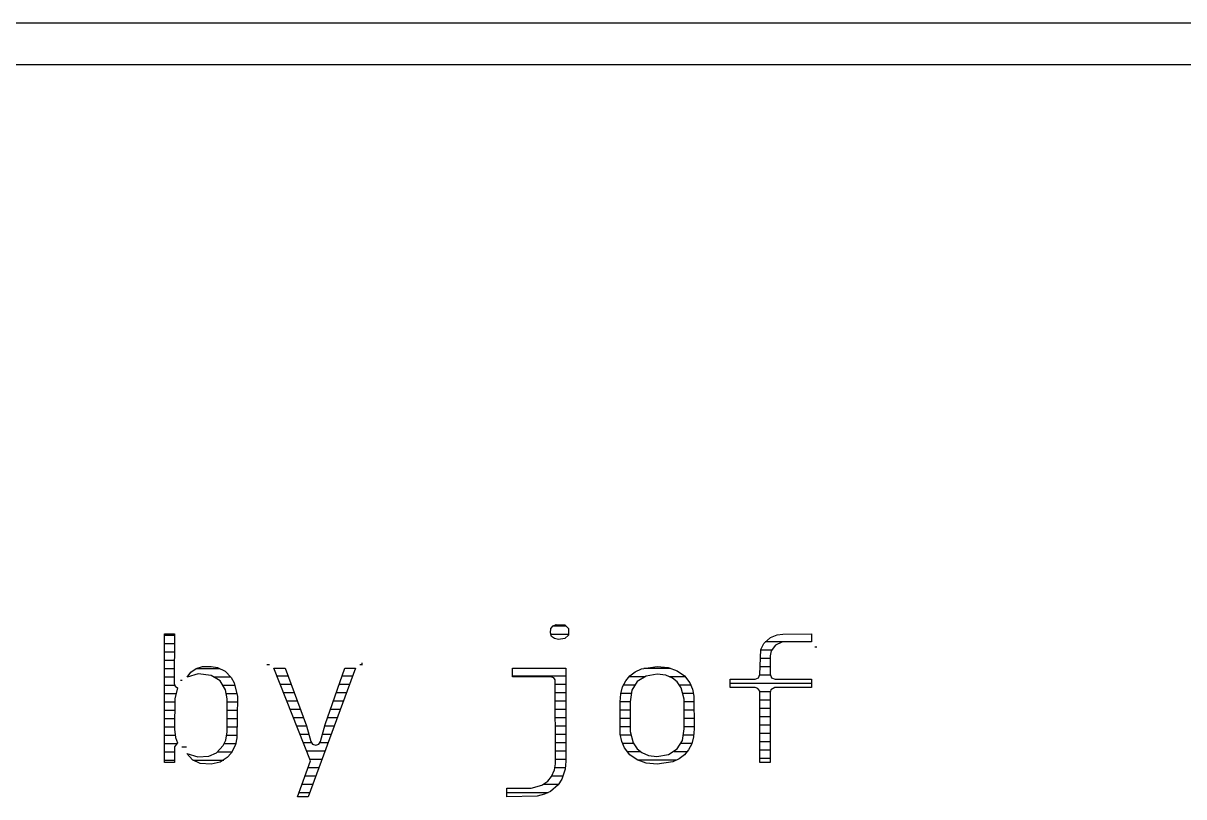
# Model space of a CAD drawing. Extents: x 7 to 280, y 7 to 360.
# Drawn here: x 122.48 to 139.19, y 185.72 to 196.85 of the extents above; entities that cross this region are included whole.
import ezdxf

# ---------------------------------------------------------------- set-up
doc = ezdxf.new("R2010")
doc.units = 0
doc.layers.add('SCORE', color=5, linetype='CONTINUOUS')

msp = doc.modelspace()

# ---------------------------------------------------------------- linework, layer by layer
at = {"layer": 'SCORE'}
for p, q in [((156.21, 196.85), (85.09, 196.85)), ((155.61, 196.25), (85.69, 196.25)), ((130.0692, 188.0791), (130.0772, 188.1427)), ((130.0772, 188.1427), (130.1089, 188.1821)), ((130.1085, 188.1818), (130.2988, 188.1818)), ((130.1089, 188.1821), (130.1537, 188.2017)), ((130.1537, 188.2017), (130.2787, 188.1934)), ((130.2787, 188.1934), (130.3302, 188.1427)), ((130.3302, 188.1427), (130.3304, 188.0459)), ((124.5149, 186.215), (124.5149, 188.065)), ((124.5149, 188.065), (124.6608, 188.065)), ((124.5149, 188.0477), (124.6608, 188.0477)), ((124.6608, 188.065), (124.653, 187.3534)), ((130.0863, 188.0293), (130.0692, 188.0791)), ((130.072, 188.0618), (130.3354, 188.0618)), ((130.1282, 187.9966), (130.0863, 188.0293)), ((130.1852, 187.9839), (130.1282, 187.9966)), ((130.2792, 187.9966), (130.1852, 187.9839)), ((130.3304, 188.0459), (130.2792, 187.9966)), ((133.1405, 187.9267), (133.2361, 188.013)), ((133.1637, 187.955), (133.8282, 187.955)), ((133.2361, 188.013), (133.3355, 188.0514)), ((133.3355, 188.0514), (133.4167, 188.0634)), ((133.4167, 188.0634), (133.8282, 188.065)), ((133.8282, 188.065), (133.8282, 187.9509)), ((124.5149, 187.9277), (124.6608, 187.9277)), ((124.5149, 187.8077), (124.6608, 187.8077)), ((133.0852, 187.4806), (133.0998, 187.841)), ((133.0984, 187.835), (133.2543, 187.835)), ((133.0998, 187.841), (133.1405, 187.9267)), ((133.2484, 187.8217), (133.2321, 187.748)), ((133.3121, 187.905), (133.2484, 187.8217)), ((133.4006, 187.9443), (133.3121, 187.905)), ((133.8282, 187.9509), (133.4006, 187.9443)), ((133.875, 187.88), (133.9032, 187.88)), ((124.5149, 187.6877), (124.6602, 187.6877)), ((125.9878, 187.6268), (126.0254, 187.6268)), ((127.3274, 187.6268), (127.3627, 187.6268)), ((127.3599, 187.6192), (127.3599, 187.6468)), ((133.0855, 187.715), (133.2314, 187.715)), ((133.2321, 187.748), (133.2314, 187.4879)), ((124.5149, 187.5677), (124.6575, 187.5677)), ((124.8398, 187.4438), (124.8944, 187.5158)), ((125.0005, 187.4914), (124.8398, 187.4438)), ((124.8944, 187.5158), (124.969, 187.5658)), ((124.969, 187.5658), (125.0633, 187.5936)), ((124.9736, 187.5677), (125.3121, 187.5677)), ((125.1884, 187.4682), (125.0005, 187.4914)), ((125.0633, 187.5936), (125.188, 187.5971)), ((125.188, 187.5971), (125.2757, 187.5807)), ((125.3139, 187.3883), (125.1884, 187.4682)), ((125.2757, 187.5807), (125.3856, 187.5269)), ((125.3856, 187.5269), (125.4748, 187.4368)), ((126.6144, 186.2398), (126.0901, 187.5718)), ((126.0901, 187.5718), (126.2534, 187.5718)), ((126.1336, 187.4618), (126.294, 187.4618)), ((126.2534, 187.5718), (126.5586, 186.7447)), ((127.2626, 187.5718), (126.5842, 185.7218)), ((126.8264, 186.76), (127.109, 187.5718)), ((127.0707, 187.4618), (127.2223, 187.4618)), ((127.109, 187.5718), (127.2626, 187.5718)), ((129.5266, 187.4495), (129.5266, 187.5718)), ((129.5266, 187.5718), (130.2903, 187.5718)), ((129.5266, 187.4618), (130.2903, 187.4618)), ((130.2903, 187.5718), (130.2903, 186.2338)), ((131.1539, 187.3884), (131.2141, 187.4599)), ((131.2059, 187.4515), (131.4291, 187.4515)), ((131.2141, 187.4599), (131.2892, 187.5171)), ((131.2892, 187.5171), (131.3799, 187.56)), ((131.4468, 187.4588), (131.3206, 187.3781)), ((131.3799, 187.56), (131.6064, 187.5954)), ((131.4165, 187.5715), (131.797, 187.5715)), ((131.6091, 187.4851), (131.4468, 187.4588)), ((131.6064, 187.5954), (131.765, 187.5795)), ((131.7305, 187.4704), (131.6091, 187.4851)), ((131.8287, 187.4297), (131.7305, 187.4704)), ((131.765, 187.5795), (131.8954, 187.5332)), ((131.7856, 187.4515), (132.0071, 187.4515)), ((131.8954, 187.5332), (131.9988, 187.4599)), ((131.9988, 187.4599), (132.0758, 187.3612)), ((133.0636, 187.4349), (133.0852, 187.4806)), ((133.0844, 187.475), (133.2326, 187.475)), ((133.0855, 187.595), (133.2314, 187.595)), ((133.2314, 187.4879), (133.2534, 187.4349)), ((124.5149, 187.4477), (124.6548, 187.4477)), ((124.5149, 187.3277), (124.6599, 187.3277)), ((124.653, 187.3534), (124.6692, 187.3123)), ((124.7, 187.2896), (124.6621, 187.1307)), ((124.6692, 187.3123), (124.7, 187.2896)), ((124.7445, 187.4), (124.767, 187.4)), ((125.2341, 187.4477), (125.4661, 187.4477)), ((125.3941, 187.2579), (125.3139, 187.3883)), ((125.3614, 187.3277), (125.5308, 187.3277)), ((125.4748, 187.4368), (125.5185, 187.3599)), ((125.5185, 187.3599), (125.5637, 187.1631)), ((126.1809, 187.3418), (126.3383, 187.3418)), ((127.0289, 187.3418), (127.1783, 187.3418)), ((130.0768, 187.4492), (129.5266, 187.4495)), ((130.117, 187.4325), (130.0768, 187.4492)), ((130.1387, 187.4032), (130.117, 187.4325)), ((130.1431, 186.1973), (130.1387, 187.4032)), ((130.1445, 187.3418), (130.2903, 187.3418)), ((131.0813, 187.2026), (131.1089, 187.3025)), ((131.1089, 187.3025), (131.1539, 187.3884)), ((131.1215, 187.3315), (131.2828, 187.3315)), ((131.3206, 187.3781), (131.2441, 187.2548)), ((131.8941, 187.3777), (131.8287, 187.4297)), ((131.9542, 187.2908), (131.8941, 187.3777)), ((131.9309, 187.3315), (132.0914, 187.3315)), ((131.9938, 187.1279), (131.9542, 187.2908)), ((132.0758, 187.3612), (132.1151, 187.271)), ((132.6587, 187.4129), (133.0179, 187.4133)), ((132.6587, 187.2947), (132.6587, 187.4129)), ((132.6587, 187.355), (133.8282, 187.355)), ((133.0179, 187.2944), (132.6587, 187.2947)), ((133.0179, 187.4133), (133.0636, 187.4349)), ((133.0581, 187.2777), (133.0179, 187.2944)), ((133.2991, 187.2944), (133.2441, 187.2614)), ((133.2534, 187.4349), (133.3064, 187.4129)), ((133.8282, 187.2947), (133.2991, 187.2944)), ((133.3064, 187.4129), (133.8282, 187.4129)), ((133.8282, 187.4129), (133.8282, 187.2947)), ((124.5149, 187.2077), (124.6729, 187.2077)), ((124.6621, 187.1307), (124.6608, 186.6962)), ((125.4185, 187.1316), (125.3941, 187.2579)), ((125.408, 187.2077), (125.559, 187.2077)), ((125.4185, 186.6553), (125.4185, 187.1316)), ((125.5637, 187.1631), (125.5579, 186.5674)), ((126.2283, 187.2218), (126.3826, 187.2218)), ((126.9871, 187.2218), (127.1343, 187.2218)), ((130.1445, 187.2218), (130.2903, 187.2218)), ((131.0719, 187.0859), (131.0813, 187.2026)), ((131.0832, 187.2115), (131.2313, 187.2115)), ((131.2441, 187.2548), (131.2177, 187.0868)), ((131.9817, 187.2115), (132.1298, 187.2115)), ((131.9951, 186.7), (131.9938, 187.1279)), ((132.1151, 187.271), (132.1368, 187.1668)), ((132.1368, 187.1668), (132.141, 186.701)), ((133.0823, 187.2415), (133.0581, 187.2777)), ((133.0855, 186.215), (133.0823, 187.2415)), ((133.0839, 187.235), (133.233, 187.235)), ((133.2441, 187.2614), (133.2314, 187.2197)), ((133.2314, 187.2197), (133.2314, 186.215)), ((124.5149, 187.0877), (124.6608, 187.0877)), ((124.5149, 186.9677), (124.6608, 186.9677)), ((125.4198, 187.0877), (125.5657, 187.0877)), ((125.4198, 186.9677), (125.5657, 186.9677)), ((126.2757, 187.1018), (126.427, 187.1018)), ((126.3231, 186.9818), (126.4713, 186.9818)), ((126.9035, 186.9818), (127.0463, 186.9818)), ((126.9453, 187.1018), (127.0903, 187.1018)), ((130.1445, 187.1018), (130.2903, 187.1018)), ((130.1445, 186.9818), (130.2903, 186.9818)), ((131.0761, 186.6219), (131.0719, 187.0859)), ((131.0719, 186.9715), (131.2177, 186.9715)), ((131.072, 187.0915), (131.2179, 187.0915)), ((131.2177, 187.0868), (131.2191, 186.6591)), ((131.995, 187.0915), (132.1409, 187.0915)), ((131.9951, 186.9715), (132.141, 186.9715)), ((133.0855, 187.115), (133.2314, 187.115)), ((133.0855, 186.995), (133.2314, 186.995)), ((124.5149, 186.8477), (124.6608, 186.8477)), ((125.4198, 186.8477), (125.5657, 186.8477)), ((126.3705, 186.8618), (126.5156, 186.8618)), ((126.8617, 186.8618), (127.0022, 186.8618)), ((130.1445, 186.8618), (130.2903, 186.8618)), ((131.0719, 186.8515), (131.2177, 186.8515)), ((131.9951, 186.8515), (132.141, 186.8515)), ((133.0855, 186.875), (133.2314, 186.875)), ((124.5149, 186.7277), (124.6608, 186.7277)), ((124.6608, 186.6962), (124.6735, 186.576)), ((125.3965, 186.536), (125.4185, 186.6553)), ((125.4198, 186.7277), (125.5657, 186.7277)), ((126.4179, 186.7418), (126.5595, 186.7418)), ((126.4653, 186.6218), (126.5932, 186.6218)), ((126.5586, 186.7447), (126.6196, 186.5146)), ((126.7615, 186.5146), (126.8264, 186.76)), ((126.7879, 186.6218), (126.9142, 186.6218)), ((126.8206, 186.7418), (126.9582, 186.7418)), ((130.1445, 186.7418), (130.2903, 186.7418)), ((130.1445, 186.6218), (130.2903, 186.6218)), ((131.0719, 186.7315), (131.2177, 186.7315)), ((131.0978, 186.5173), (131.0761, 186.6219)), ((131.2191, 186.6591), (131.2594, 186.4962)), ((131.9692, 186.5329), (131.9951, 186.7)), ((131.9951, 186.7315), (132.141, 186.7315)), ((132.141, 186.701), (132.1316, 186.5854)), ((133.0855, 186.755), (133.2314, 186.755)), ((133.0855, 186.635), (133.2314, 186.635)), ((124.5149, 186.6077), (124.6675, 186.6077)), ((124.5149, 186.4877), (124.6868, 186.4877)), ((124.7006, 186.4959), (124.6581, 186.4423)), ((124.6735, 186.576), (124.7006, 186.4959)), ((125.2627, 186.3562), (125.3609, 186.4584)), ((125.3609, 186.4584), (125.3965, 186.536)), ((125.3768, 186.4877), (125.5402, 186.4877)), ((125.4134, 186.6077), (125.5621, 186.6077)), ((125.5352, 186.4696), (125.4748, 186.3496)), ((125.5579, 186.5674), (125.5352, 186.4696)), ((126.5127, 186.5018), (126.6254, 186.5018)), ((126.6196, 186.5146), (126.6455, 186.479)), ((126.6455, 186.479), (126.6943, 186.464)), ((126.6943, 186.464), (126.7356, 186.479)), ((126.7356, 186.479), (126.7615, 186.5146)), ((126.7557, 186.5018), (126.8702, 186.5018)), ((130.1445, 186.5018), (130.2903, 186.5018)), ((131.0776, 186.6115), (131.2243, 186.6115)), ((131.1372, 186.4264), (131.0978, 186.5173)), ((131.1069, 186.4915), (131.262, 186.4915)), ((131.2594, 186.4962), (131.3205, 186.4092)), ((131.8942, 186.4097), (131.9692, 186.5329)), ((131.9515, 186.4915), (132.106, 186.4915)), ((131.9886, 186.6115), (132.1353, 186.6115)), ((132.1039, 186.4856), (132.0588, 186.3989)), ((132.1316, 186.5854), (132.1039, 186.4856)), ((133.0855, 186.515), (133.2314, 186.515)), ((124.5149, 186.3677), (124.6566, 186.3677)), ((124.6581, 186.4423), (124.6566, 186.215)), ((124.7646, 186.44), (124.8332, 186.44)), ((124.9161, 186.2512), (124.8385, 186.3438)), ((124.8385, 186.3438), (124.9941, 186.296)), ((124.9941, 186.296), (125.1521, 186.3076)), ((125.1521, 186.3076), (125.2627, 186.3562)), ((125.2783, 186.3677), (125.4864, 186.3677)), ((125.4177, 186.2856), (125.315, 186.2201)), ((125.4748, 186.3496), (125.4177, 186.2856)), ((126.5601, 186.3818), (126.8262, 186.3818)), ((130.1445, 186.3818), (130.2903, 186.3818)), ((131.2142, 186.3271), (131.1372, 186.4264)), ((131.1741, 186.3715), (131.3652, 186.3715)), ((131.3179, 186.2537), (131.2142, 186.3271)), ((131.3205, 186.4092), (131.3859, 186.3575)), ((131.3859, 186.3575), (131.4836, 186.3166)), ((131.4836, 186.3166), (131.6037, 186.3018)), ((131.6037, 186.3018), (131.7678, 186.3281)), ((131.7678, 186.3281), (131.8942, 186.4097)), ((131.8494, 186.3715), (132.0388, 186.3715)), ((131.9987, 186.327), (131.9239, 186.2697)), ((132.0588, 186.3989), (131.9987, 186.327)), ((133.0855, 186.395), (133.2314, 186.395)), ((124.5149, 186.2477), (124.6566, 186.2477)), ((124.6566, 186.215), (124.5149, 186.215)), ((125.028, 186.1999), (124.9161, 186.2512)), ((124.9215, 186.2477), (125.3667, 186.2477)), ((125.188, 186.1898), (125.028, 186.1999)), ((125.315, 186.2201), (125.188, 186.1898)), ((126.4315, 185.7218), (126.6144, 186.2398)), ((126.5885, 186.1418), (126.7382, 186.1418)), ((126.6074, 186.2618), (126.7822, 186.2618)), ((130.1293, 186.1115), (130.1431, 186.1973)), ((130.1359, 186.1418), (130.2841, 186.1418)), ((130.1445, 186.2618), (130.2903, 186.2618)), ((130.2811, 186.117), (130.2343, 185.9731)), ((130.2903, 186.2338), (130.2811, 186.117)), ((131.4484, 186.2074), (131.3179, 186.2537)), ((131.3225, 186.2515), (131.8908, 186.2515)), ((131.6064, 186.1915), (131.4484, 186.2074)), ((131.8335, 186.2268), (131.6064, 186.1915)), ((131.9239, 186.2697), (131.8335, 186.2268)), ((133.0855, 186.275), (133.2314, 186.275)), ((133.2314, 186.215), (133.0855, 186.215)), ((126.5437, 186.0218), (126.6942, 186.0218)), ((129.948, 185.8874), (130.0346, 185.9474)), ((130.0346, 185.9474), (130.0875, 186.0128)), ((130.0875, 186.0128), (130.1293, 186.1115)), ((130.0926, 186.0218), (130.2556, 186.0218)), ((130.2343, 185.9731), (130.1819, 185.8941)), ((126.454, 185.7818), (126.6062, 185.7818)), ((126.4988, 185.9018), (126.6502, 185.9018)), ((129.4445, 185.8461), (129.7937, 185.8478)), ((129.4445, 185.7218), (129.4445, 185.8461)), ((129.4445, 185.7818), (130.0395, 185.7818)), ((129.7937, 185.8478), (129.948, 185.8874)), ((129.9748, 185.9018), (130.1877, 185.9018)), ((130.0723, 185.7996), (129.9827, 185.757)), ((130.1819, 185.8941), (130.0723, 185.7996)), ((126.5842, 185.7218), (126.4315, 185.7218)), ((129.8781, 185.7309), (129.4445, 185.7218)), ((129.9827, 185.757), (129.8781, 185.7309))]:
    msp.add_line(p, q, dxfattribs=at)

doc.saveas('drawing.dxf')
